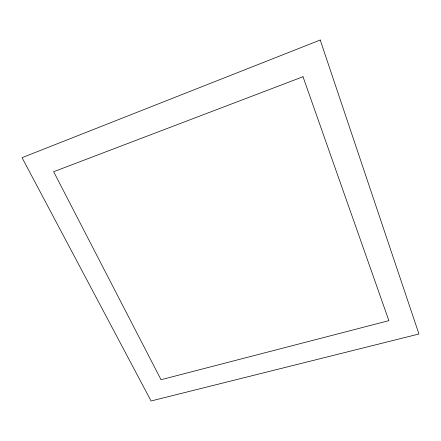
<?xml version="1.0" encoding="UTF-8"?>
<svg xmlns="http://www.w3.org/2000/svg" width="441" height="441" viewBox="0 0 441 441"><rect width="100%" height="100%" fill="white"/><g stroke="black" fill="none" stroke-linecap="round" stroke-linejoin="round"><path stroke-width="0.66" d="M320.221 40.021L22.05 157.674L151.07 400.979L418.95 334.002L320.221 40.021M303.011 76.734L53.659 171.72L161.037 379.712L388.89 320.651L303.011 76.734"/></g></svg>
